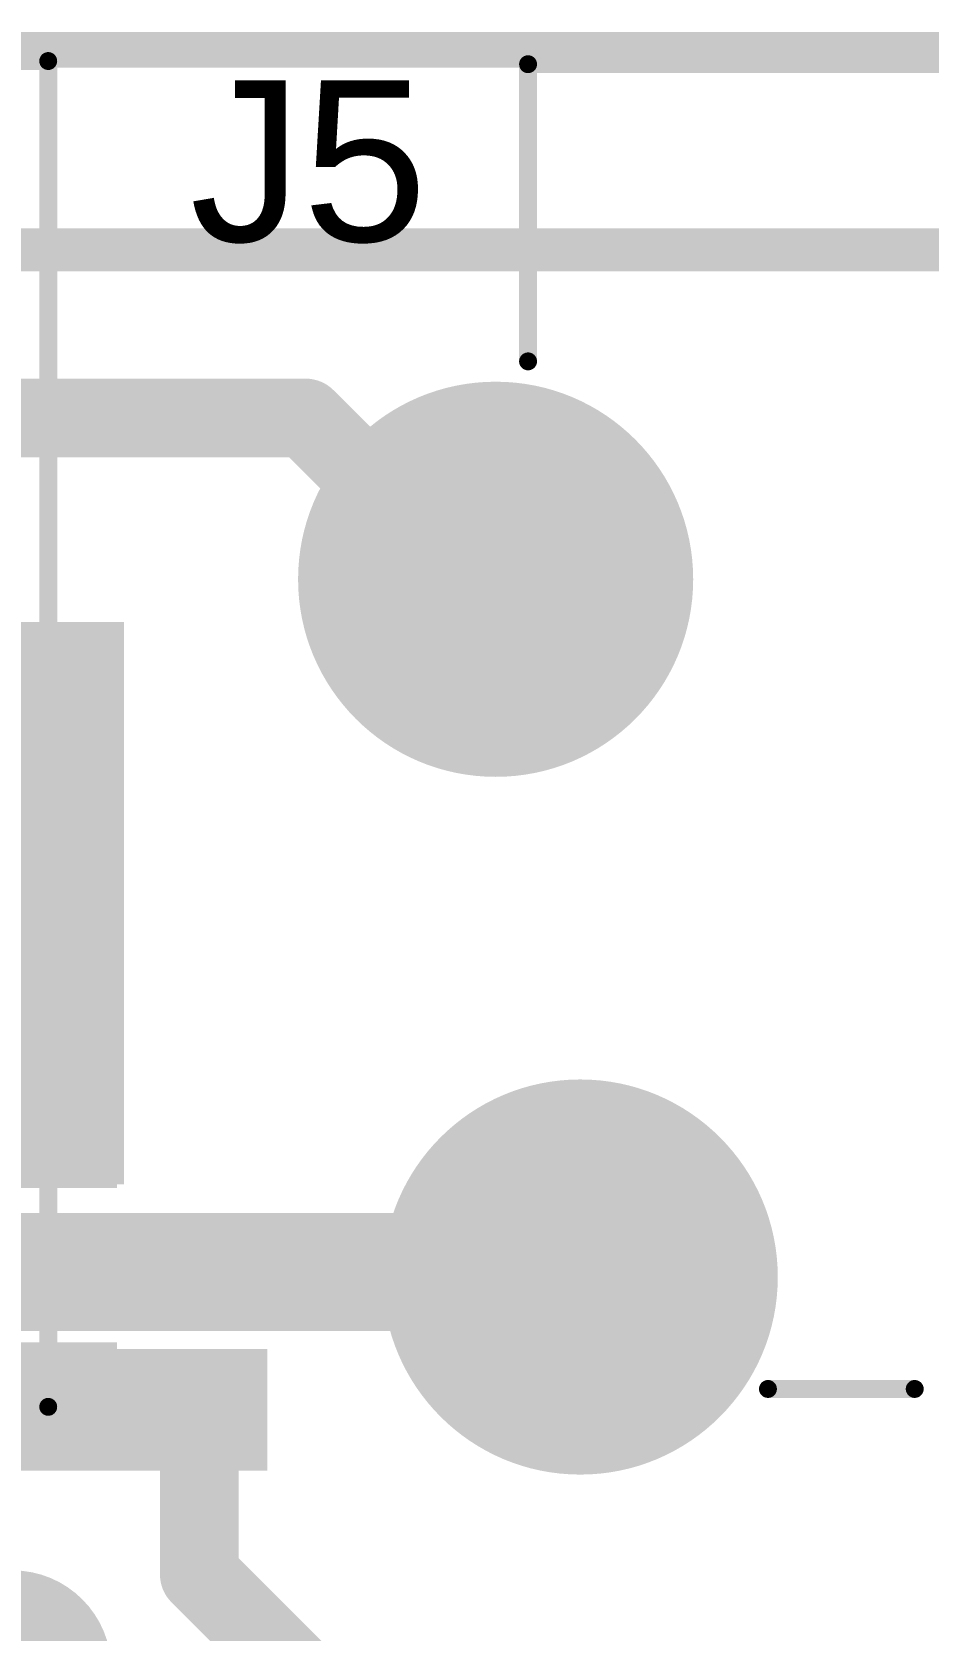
# Model space of a CAD drawing. Header units: millimetres. Extents: x -0.39 to 4.37, y -0.38 to 3.54.
# Drawn here: x 1.5692 to 1.8195, y 3.0705 to 3.5168 of the extents above; entities that cross this region are included whole.
import ezdxf

# ---------------------------------------------------------------- set-up
doc = ezdxf.new("R2010")
doc.units = ezdxf.units.MM
doc.header["$MEASUREMENT"] = 0
for name, color, linetype in [('BottomLayer', 5, 'Continuous'), ('BottomPaste', 16, 'Continuous'), ('BottomSolder', 6, 'Continuous'), ('Mechanical2', 216, 'Continuous'), ('MultiLayer', 9, 'Continuous'), ('PadHoleLayer', 156, 'Continuous'), ('TopLayer', 1, 'Continuous'), ('TopOverlay', 2, 'Continuous'), ('TopSolder', 216, 'Continuous'), ('ViaHoleLayer', 16, 'Continuous')]:
    doc.layers.add(name, color=color, linetype=linetype)
doc.styles.add('Arial', font='', dxfattribs={"height": 0.2})
doc.styles.get('Arial').set_extended_font_data('Arial')

# ---------------------------------------------------------------- blocks, each defined once
blk = doc.blocks.new('C__0402_B_1')
at = {"layer": 'BottomLayer'}
for points in [[(-0.0095, 0.0125), (-0.0095, -0.0125), (-0.0275, -0.0125), (-0.0275, 0.0125)], [(0.0275, 0.0125), (0.0275, -0.0125), (0.0095, -0.0125), (0.0095, 0.0125)]]:
    blk.add_hatch(color=5, dxfattribs=at).paths.add_polyline_path(points)
at = {"layer": 'BottomPaste'}
for points in [[(-0.0095, 0.0125), (-0.0095, -0.0125), (-0.0275, -0.0125), (-0.0275, 0.0125)], [(0.0275, 0.0125), (0.0275, -0.0125), (0.0095, -0.0125), (0.0095, 0.0125)]]:
    blk.add_hatch(color=16, dxfattribs=at).paths.add_polyline_path(points)
at = {"layer": 'BottomSolder'}
for points in [[(-0.00714, 0.01486), (-0.00714, -0.01486), (-0.02986, -0.01486), (-0.02986, 0.01486)], [(0.02986, 0.01486), (0.02986, -0.01486), (0.00714, -0.01486), (0.00714, 0.01486)]]:
    blk.add_hatch(color=6, dxfattribs=at).paths.add_polyline_path(points)
blk = doc.blocks.new('SOT_23_5_B_82')
at = {"layer": 'BottomLayer'}
for points in [[(-0.07283, 0.04921), (-0.02953, 0.04921), (-0.02953, 0.02559), (-0.07283, 0.02559)], [(0.02953, 0.04921), (0.07283, 0.04921), (0.07283, 0.02559), (0.02953, 0.02559)], [(-0.07283, 0.01181), (-0.02953, 0.01181), (-0.02953, -0.01181), (-0.07283, -0.01181)], [(-0.07283, -0.02559), (-0.02953, -0.02559), (-0.02953, -0.04921), (-0.07283, -0.04921)], [(0.02953, -0.02559), (0.07283, -0.02559), (0.07283, -0.04921), (0.02953, -0.04921)]]:
    blk.add_hatch(color=5, dxfattribs=at).paths.add_polyline_path(points)
at = {"layer": 'BottomPaste'}
for points in [[(-0.07283, 0.04921), (-0.02953, 0.04921), (-0.02953, 0.02559), (-0.07283, 0.02559)], [(0.02953, 0.04921), (0.07283, 0.04921), (0.07283, 0.02559), (0.02953, 0.02559)], [(-0.07283, 0.01181), (-0.02953, 0.01181), (-0.02953, -0.01181), (-0.07283, -0.01181)], [(-0.07283, -0.02559), (-0.02953, -0.02559), (-0.02953, -0.04921), (-0.07283, -0.04921)], [(0.02953, -0.02559), (0.07283, -0.02559), (0.07283, -0.04921), (0.02953, -0.04921)]]:
    blk.add_hatch(color=16, dxfattribs=at).paths.add_polyline_path(points)
at = {"layer": 'BottomSolder'}
for points in [[(-0.07683, 0.05321), (-0.02553, 0.05321), (-0.02553, 0.02159), (-0.07683, 0.02159)], [(0.02553, 0.05321), (0.07683, 0.05321), (0.07683, 0.02159), (0.02553, 0.02159)], [(-0.07683, 0.01581), (-0.02553, 0.01581), (-0.02553, -0.01581), (-0.07683, -0.01581)], [(-0.07683, -0.02159), (-0.02553, -0.02159), (-0.02553, -0.05321), (-0.07683, -0.05321)], [(0.02553, -0.02159), (0.07683, -0.02159), (0.07683, -0.05321), (0.02553, -0.05321)]]:
    blk.add_hatch(color=6, dxfattribs=at).paths.add_polyline_path(points)
blk = doc.blocks.new('SOT23_3_B_201')
at = {"layer": 'BottomLayer'}
for points in [[(-0.02166, 0.02657), (-0.05316, 0.02657), (-0.05316, 0.05807), (-0.02166, 0.05807)], [(0.05314, 0.02657), (0.02165, 0.02657), (0.02165, 0.05807), (0.05314, 0.05807)], [(0.01574, -0.05807), (-0.01575, -0.05807), (-0.01575, -0.02657), (0.01574, -0.02657)]]:
    blk.add_hatch(color=5, dxfattribs=at).paths.add_polyline_path(points)
at = {"layer": 'BottomPaste'}
for points in [[(-0.02166, 0.02657), (-0.05316, 0.02657), (-0.05316, 0.05807), (-0.02166, 0.05807)], [(0.05314, 0.02657), (0.02165, 0.02657), (0.02165, 0.05807), (0.05314, 0.05807)], [(0.01574, -0.05807), (-0.01575, -0.05807), (-0.01575, -0.02657), (0.01574, -0.02657)]]:
    blk.add_hatch(color=16, dxfattribs=at).paths.add_polyline_path(points)
at = {"layer": 'BottomSolder'}
for points in [[(-0.01766, 0.02257), (-0.05716, 0.02257), (-0.05716, 0.06207), (-0.01766, 0.06207)], [(0.05714, 0.02257), (0.01765, 0.02257), (0.01765, 0.06207), (0.05714, 0.06207)], [(0.01974, -0.06207), (-0.01975, -0.06207), (-0.01975, -0.02257), (0.01974, -0.02257)]]:
    blk.add_hatch(color=6, dxfattribs=at).paths.add_polyline_path(points)
blk = doc.blocks.new('U231_091N_4BLRA00_S_234')
at = {"layer": 'BottomLayer'}
h = blk.add_hatch(color=5, dxfattribs=at)
edge = h.paths.add_edge_path()
edge.add_arc((-0.25197, 0.04429), 0.02362, 180, 360)
edge.add_line((-0.22835, 0.04429), (-0.22835, 0.12303))
edge.add_arc((-0.25197, 0.12303), 0.02362, 0, 180)
edge.add_line((-0.27559, 0.12303), (-0.27559, 0.04429))
at = {"layer": 'BottomSolder'}
h = blk.add_hatch(color=6, dxfattribs=at)
edge = h.paths.add_edge_path()
edge.add_arc((-0.25197, 0.04429), 0.02762, 180, 360)
edge.add_line((-0.22435, 0.04429), (-0.22435, 0.12303))
edge.add_arc((-0.25197, 0.12303), 0.02762, 0, 180)
edge.add_line((-0.27959, 0.12303), (-0.27959, 0.04429))
at = {"layer": 'MultiLayer'}
h = blk.add_hatch(color=9, dxfattribs=at)
edge = h.paths.add_edge_path()
edge.add_arc((-0.25197, 0.04429), 0.02362, 180, 360)
edge.add_line((-0.22835, 0.04429), (-0.22835, 0.12303))
edge.add_arc((-0.25197, 0.12303), 0.02362, 0, 180)
edge.add_line((-0.27559, 0.12303), (-0.27559, 0.04429))
at = {"layer": 'TopLayer'}
h = blk.add_hatch(color=1, dxfattribs=at)
edge = h.paths.add_edge_path()
edge.add_arc((-0.25197, 0.04429), 0.02362, 180, 360)
edge.add_line((-0.22835, 0.04429), (-0.22835, 0.12303))
edge.add_arc((-0.25197, 0.12303), 0.02362, 0, 180)
edge.add_line((-0.27559, 0.12303), (-0.27559, 0.04429))
at = {"layer": 'TopSolder'}
h = blk.add_hatch(color=216, dxfattribs=at)
edge = h.paths.add_edge_path()
edge.add_arc((-0.25197, 0.04429), 0.02762, 180, 360)
edge.add_line((-0.22435, 0.04429), (-0.22435, 0.12303))
edge.add_arc((-0.25197, 0.12303), 0.02762, 0, 180)
edge.add_line((-0.27959, 0.12303), (-0.27959, 0.04429))
at = {"layer": 'TopOverlay', "const_width": 0.005}
for points in [[(-0.26197, -0.029), (-0.26197, -0.40488)], [(0.26197, -0.40488), (-0.26197, -0.40488)]]:
    blk.add_lwpolyline(points, dxfattribs=at)
at = {"layer": 'TopOverlay', "const_width": 0.0025}
for points in [[(-0.26322, -0.029, 1), (-0.26072, -0.029, 1)], [(-0.26322, -0.40488, 1), (-0.26072, -0.40488, 1)], [(-0.26322, -0.40488, 1), (-0.26072, -0.40488, 1)]]:
    blk.add_lwpolyline(points, format="xyb", close=True, dxfattribs=at)
blk = doc.blocks.new('10029449_111RLF_236')
at = {"layer": 'BottomLayer'}
h = blk.add_hatch(color=5, dxfattribs=at)
edge = h.paths.add_edge_path()
edge.add_arc((0.28543, 0.07874), 0.05118, 0, 360)
h = blk.add_hatch(color=5, dxfattribs=at)
edge = h.paths.add_edge_path()
edge.add_arc((0.30906, -0.11614), 0.05118, 0, 360)
at = {"layer": 'BottomSolder'}
h = blk.add_hatch(color=6, dxfattribs=at)
edge = h.paths.add_edge_path()
edge.add_arc((0.28543, 0.07874), 0.05518, 0, 360)
h = blk.add_hatch(color=6, dxfattribs=at)
edge = h.paths.add_edge_path()
edge.add_arc((0.30906, -0.11614), 0.05518, 0, 360)
at = {"layer": 'MultiLayer'}
h = blk.add_hatch(color=9, dxfattribs=at)
edge = h.paths.add_edge_path()
edge.add_arc((0.28543, 0.07874), 0.05118, 0, 360)
h = blk.add_hatch(color=9, dxfattribs=at)
edge = h.paths.add_edge_path()
edge.add_arc((0.30906, -0.11614), 0.05118, 0, 360)
at = {"layer": 'PadHoleLayer'}
h = blk.add_hatch(color=156, dxfattribs=at)
edge = h.paths.add_edge_path()
edge.add_arc((0.28543, 0.07874), 0.02559, 0, 360)
h = blk.add_hatch(color=156, dxfattribs=at)
edge = h.paths.add_edge_path()
edge.add_arc((0.30906, -0.11614), 0.02559, 0, 360)
at = {"layer": 'TopLayer'}
h = blk.add_hatch(color=1, dxfattribs=at)
edge = h.paths.add_edge_path()
edge.add_arc((0.28543, 0.07874), 0.05118, 0, 360)
h = blk.add_hatch(color=1, dxfattribs=at)
edge = h.paths.add_edge_path()
edge.add_arc((0.30906, -0.11614), 0.05118, 0, 360)
at = {"layer": 'TopSolder'}
h = blk.add_hatch(color=216, dxfattribs=at)
edge = h.paths.add_edge_path()
edge.add_arc((0.28543, 0.07874), 0.05518, 0, 360)
h = blk.add_hatch(color=216, dxfattribs=at)
edge = h.paths.add_edge_path()
edge.add_arc((0.30906, -0.11614), 0.05518, 0, 360)
at = {"layer": 'TopOverlay', "const_width": 0.005}
for points in [[(0.233, 0.11), (0.192, 0.11)], [(0.3, -0.177), (0.3, -0.26)], [(0.3, -0.26), (-0.3, -0.26)]]:
    blk.add_lwpolyline(points, dxfattribs=at)
at = {"layer": 'TopOverlay', "const_width": 0.0025}
for points in [[(0.19075, 0.11, 1), (0.19325, 0.11, 1)], [(0.23175, 0.11, 1), (0.23425, 0.11, 1)], [(0.29875, -0.177, 1), (0.30125, -0.177, 1)], [(0.29875, -0.26, 1), (0.30125, -0.26, 1)], [(0.29875, -0.26, 1), (0.30125, -0.26, 1)]]:
    blk.add_lwpolyline(points, format="xyb", close=True, dxfattribs=at)

msp = doc.modelspace()

# ---------------------------------------------------------------- hatches: boundary and pattern name
at = {"layer": 'BottomLayer'}
for points in [[(1.526, 3.195), (1.595, 3.195), (1.595, 3.352), (1.526, 3.352)], [(1.443, 3.154), (1.766, 3.154), (1.766, 3.187), (1.443, 3.187)], [(1.541, 3.115), (1.635, 3.115), (1.635, 3.149), (1.541, 3.149)]]:
    msp.add_hatch(color=5, dxfattribs=at).paths.add_polyline_path(points)
h = msp.add_hatch(color=5, dxfattribs=at)
edge = h.paths.add_edge_path()
edge.add_arc((1.588, 3.133), 0.01181, 0, 360)
at = {"layer": 'BottomSolder'}
h = msp.add_hatch(color=6, dxfattribs=at)
edge = h.paths.add_edge_path()
edge.add_arc((1.588, 3.133), 0.01581, 0, 360)
at = {"layer": 'TopLayer'}
h = msp.add_hatch(color=1, dxfattribs=at)
edge = h.paths.add_edge_path()
edge.add_arc((1.588, 3.133), 0.01181, 0, 360)
at = {"layer": 'TopSolder'}
h = msp.add_hatch(color=216, dxfattribs=at)
edge = h.paths.add_edge_path()
edge.add_arc((1.588, 3.133), 0.01581, 0, 360)
at = {"layer": 'ViaHoleLayer'}
h = msp.add_hatch(color=16, dxfattribs=at)
edge = h.paths.add_edge_path()
edge.add_arc((1.588, 3.133), 0.00591, 0, 360)

# ---------------------------------------------------------------- linework, layer by layer
at = {"layer": 'BottomLayer', "const_width": 0.022}
for points in [[(1.504, 3.409), (1.6457, 3.409)], [(1.6457, 3.409), (1.69073, 3.36396)], [(1.69073, 3.36396), (1.69877, 3.36396)], [(1.616, 3.086), (1.616, 3.1315)], [(1.616, 3.086), (1.719, 2.983)]]:
    msp.add_lwpolyline(points, dxfattribs=at)
at = {"layer": 'BottomLayer', "const_width": 0.011}
for points in [[(1.6402, 3.409, 1), (1.6512, 3.409, 1)], [(1.6402, 3.409, 1), (1.6512, 3.409, 1)], [(1.68523, 3.36396, 1), (1.69623, 3.36396, 1)], [(1.68523, 3.36396, 1), (1.69623, 3.36396, 1)], [(1.69327, 3.36396, 1), (1.70427, 3.36396, 1)], [(1.6105, 3.1315, 1), (1.6215, 3.1315, 1)], [(1.6105, 3.086, 1), (1.6215, 3.086, 1)], [(1.6105, 3.086, 1), (1.6215, 3.086, 1)]]:
    msp.add_lwpolyline(points, format="xyb", close=True, dxfattribs=at)
at = {"layer": 'Mechanical2', "const_width": 0.01}
msp.add_lwpolyline([(-0.10718, 3.51182), (4.30082, 3.51182)], dxfattribs=at)
at = {"layer": 'TopLayer', "const_width": 0.012}
msp.add_lwpolyline([(1.216, 3.456), (2.342, 3.456)], dxfattribs=at)

# ---------------------------------------------------------------- block references
for name, p, rotation in [('U231_091N_4BLRA00_S_234', (1.31182, 3.10382), 180), ('10029449_111RLF_236', (2.00782, 3.24782), 180), ('C__0402_B_1', (1.616, 3.15), 90), ('SOT23_3_B_201', (1.86882, 3.02182), 180)]:
    msp.add_blockref(name, p, dxfattribs=dict(rotation=rotation))
msp.add_blockref('SOT_23_5_B_82', (1.51618, 3.1724))

# ---------------------------------------------------------------- texts
at = {"layer": 'TopOverlay', "style": 'Arial'}
msp.add_text('J5', height=0.045, dxfattribs=at).set_placement((1.61333, 3.45833))

doc.saveas('drawing.dxf')
